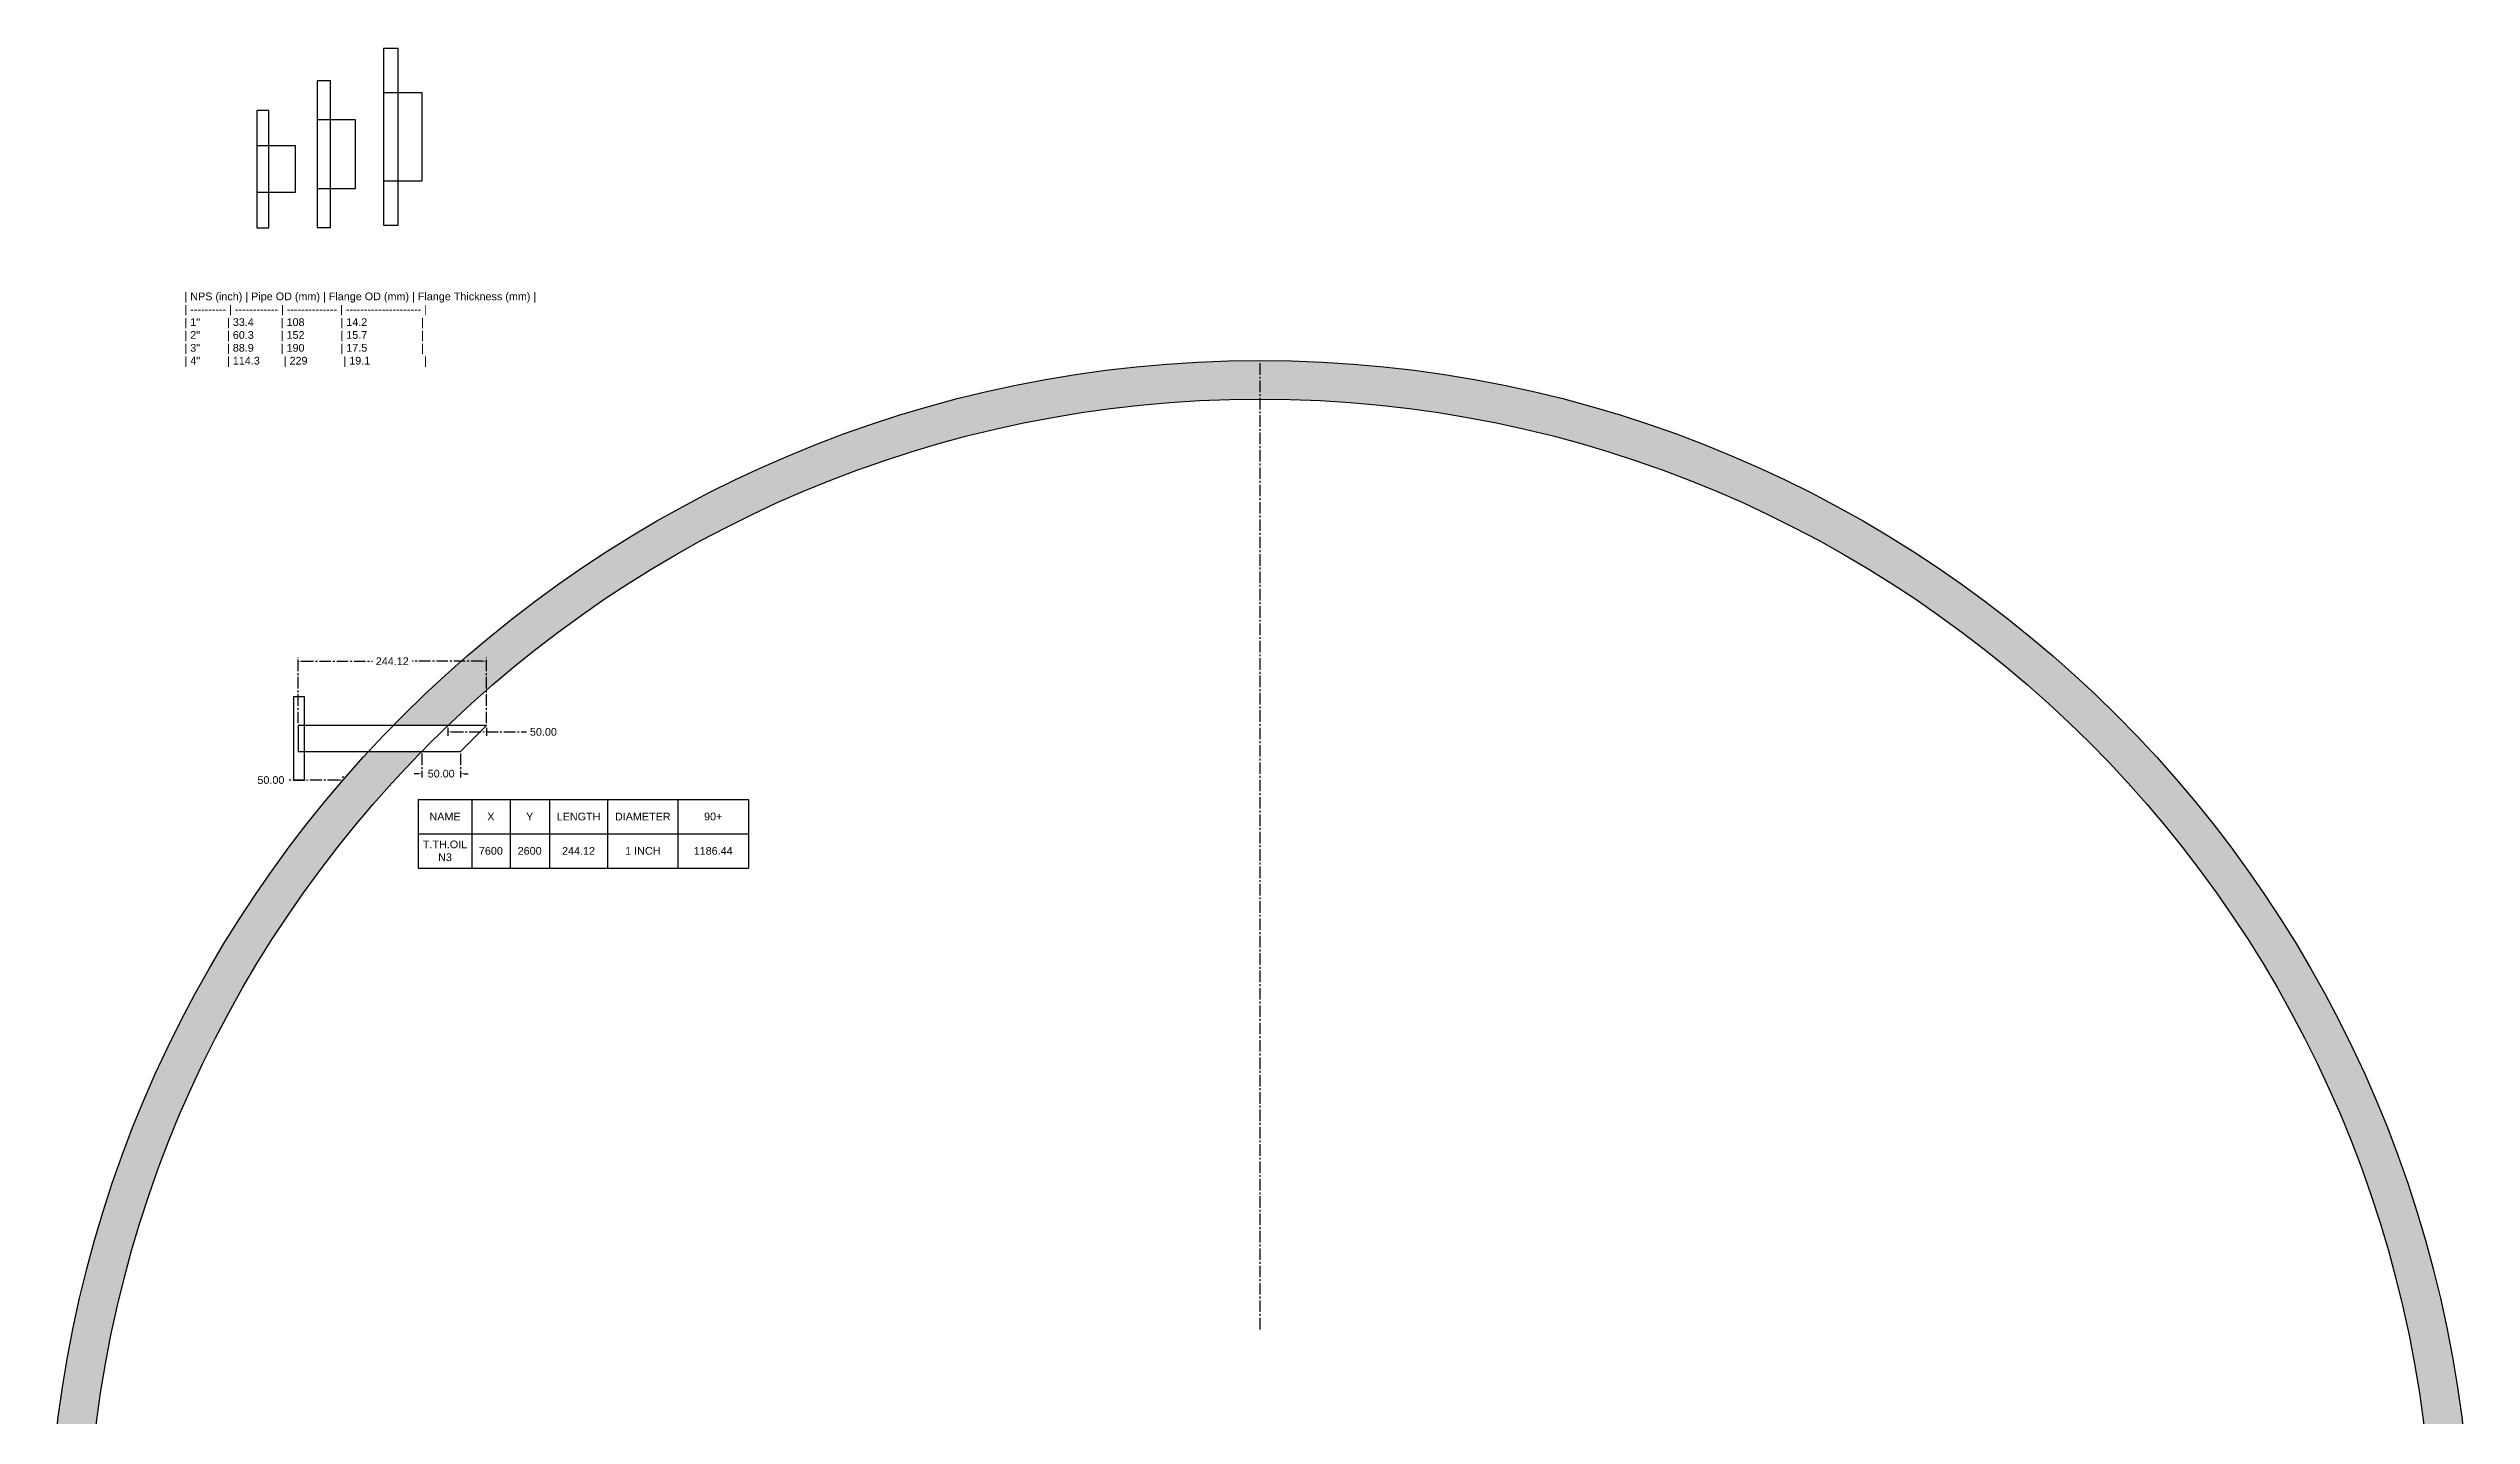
# Model space of a CAD drawing. Header units: millimetres. Extents: x 1251 to 8327, y -10 to 3563.
# Drawn here: x 1251 to 4391, y 1791 to 3563 of the extents above; entities that cross this region are included whole.
import ezdxf

# ---------------------------------------------------------------- set-up
doc = ezdxf.new("R2010")
doc.units = ezdxf.units.MM
doc.header["$LTSCALE"] = 20
doc.header["$MEASUREMENT"] = 0
doc.linetypes.add('CENTER2', pattern=[1.125, 0.75, -0.125, 0.125, -0.125])
doc.layers.get('Defpoints').update_dxf_attribs({"color": 10})
doc.styles.get("Standard").update_dxf_attribs({"font": 'arial.ttf', "height": 10})
doc.dimstyles.get("Standard").update_dxf_attribs({"dimtxt": 10, "dimasz": 5, "dimexe": 5, "dimexo": 3, "dimgap": 5, "dimtad": 0, "dimtih": 1, "dimtoh": 1, "dimzin": 0, "dimdsep": 46, "dimtxsty": 'Standard', "dimcen": -0.09, "dimclrd": 7, "dimclre": 7, "dimclrt": 7, "dimadec": 1, "dimazin": 0, "dimtfac": 1, "dimtofl": 0, "dimtmove": 0, "dimatfit": 3, "dimfxl": 1, "dimtolj": 1, "dimtzin": 0, "dimlwd": 25, "dimlwe": 25, "dimarcsym": 0})

# ---------------------------------------------------------------- blocks, each defined once
blk = doc.blocks.new('*T1')
at = {"color": 0, "linetype": 'ByBlock', "lineweight": -2, "transparency": 16777216}
for p, q in [((0, 0), (427.9, 0)), ((0, 0), (0, -89)), ((69.4, 0), (69.4, -89)), ((118.9, 0), (118.9, -89)), ((170, 0), (170, -89)), ((245.4, 0), (245.4, -89)), ((336.6, 0), (336.6, -89)), ((427.9, 0), (427.9, -89)), ((0, -44.5), (427.9, -44.5)), ((0, -89), (427.9, -89))]:
    blk.add_line(p, q, dxfattribs=at)
at = {"color": 0, "transparency": 16777216, "char_height": 10, "attachment_point": 5}
for s, insert, width in [('NAME', (34.7, -22.2), 69.266), ('X', (94.1, -22.2), 49.392), ('Y', (144.4, -22.2), 50.945), ('LENGTH', (207.7, -22.2), 75.34), ('DIAMETER', (291, -22.2), 91.096), ('90+', (382.2, -22.2), 91.096), ('T.TH.OIL\\PN3', (34.7, -66.7), 69.266), ('7600', (94.1, -66.7), 49.392), ('2600', (144.4, -66.7), 50.945), ('244.12', (207.7, -66.7), 75.34), ('1 INCH', (291, -66.7), 91.096), ('1186.44', (382.2, -66.7), 91.096)]:
    blk.add_mtext(s, dxfattribs=dict(at, insert=insert, width=width))
blk = doc.blocks.new('*U2')
at = {"color": 0, "linetype": 'CENTER2', "transparency": 16777216}
for p, q in [((0, 314), (0, 1570.12)), ((-1570.12, 0), (-314, 0)), ((314, 0), (1570.12, 0)), ((0, -1570.12), (0, -314))]:
    blk.add_line(p, q, dxfattribs=at)
at = {"color": 0, "linetype": 'Continuous', "transparency": 16777216}
for p, q in [((0, -157), (0, 157)), ((-157, 0), (157, 0))]:
    blk.add_line(p, q, dxfattribs=at)
blk = doc.blocks.new('*D3')
at = {"color": 7, "linetype": 'CENTER2', "lineweight": 25, "transparency": 16777216}
for p, q in [((1768.9, 2682.2), (1768.9, 2672)), ((1773.9, 2677), (1813.9, 2677)), ((1818.9, 2682.2), (1818.9, 2672)), ((1818.9, 2677), (1870.8, 2677))]:
    blk.add_line(p, q, dxfattribs=at)
at = {"color": 7, "transparency": 16777216}
for points in [[(1773.9, 2677.8), (1773.9, 2676.1), (1768.9, 2677)], [(1813.9, 2677.8), (1813.9, 2676.1), (1818.9, 2677)]]:
    blk.add_solid(points, dxfattribs=at)
at = {"layer": 'Defpoints', "color": 0, "transparency": 16777216}
for p in [(1768.9, 2685.2), (1768.9, 2677), (1818.9, 2685.2)]:
    blk.add_point(p, dxfattribs=at)
at = {"color": 7, "transparency": 16777216, "insert": (1892.7, 2677), "char_height": 10, "attachment_point": 5}
blk.add_mtext('\\A1;50.00', dxfattribs=at)
blk = doc.blocks.new('*D4')
at = {"color": 7, "linetype": 'CENTER2', "lineweight": 25, "transparency": 16777216}
for p, q in [((1735.2, 2648.8), (1735.2, 2617.8)), ((1785.2, 2648.8), (1785.2, 2617.8)), ((1730.2, 2622.8), (1725.2, 2622.8)), ((1790.2, 2622.8), (1795.2, 2622.8))]:
    blk.add_line(p, q, dxfattribs=at)
at = {"color": 7, "transparency": 16777216}
for points in [[(1730.2, 2623.6), (1730.2, 2622), (1735.2, 2622.8)], [(1790.2, 2623.6), (1790.2, 2622), (1785.2, 2622.8)]]:
    blk.add_solid(points, dxfattribs=at)
at = {"layer": 'Defpoints', "color": 0, "transparency": 16777216}
for p in [(1735.2, 2651.8), (1785.2, 2651.8), (1735.2, 2622.8)]:
    blk.add_point(p, dxfattribs=at)
at = {"color": 7, "transparency": 16777216, "insert": (1760.2, 2622.8), "char_height": 10, "attachment_point": 5}
blk.add_mtext('\\A1;50.00', dxfattribs=at)
blk = doc.blocks.new('*D5')
at = {"color": 7, "linetype": 'CENTER2', "lineweight": 25, "transparency": 16777216}
for p, q in [((1574.8, 2688.2), (1574.8, 2773.6)), ((1579.8, 2768.6), (1671, 2768.6)), ((1813.9, 2768.6), (1722.6, 2768.6)), ((1818.9, 2688.2), (1818.9, 2773.6))]:
    blk.add_line(p, q, dxfattribs=at)
at = {"color": 7, "transparency": 16777216}
for points in [[(1579.8, 2769.4), (1579.8, 2767.8), (1574.8, 2768.6)], [(1813.9, 2769.4), (1813.9, 2767.8), (1818.9, 2768.6)]]:
    blk.add_solid(points, dxfattribs=at)
at = {"layer": 'Defpoints', "color": 0, "transparency": 16777216}
for p in [(1574.8, 2768.6), (1574.8, 2685.2), (1818.9, 2685.2)]:
    blk.add_point(p, dxfattribs=at)
at = {"color": 7, "transparency": 16777216, "insert": (1696.8, 2768.6), "char_height": 10, "attachment_point": 5}
blk.add_mtext('\\A1;244.12', dxfattribs=at)
blk = doc.blocks.new('*D6')
at = {"color": 7, "linetype": 'CENTER2', "lineweight": 25, "transparency": 16777216}
for p, q in [((1583, 2614.5), (1561.4, 2614.5)), ((1583, 2617.5), (1583, 2619.5)), ((1628, 2614.5), (1588, 2614.5)), ((1633, 2617.5), (1633, 2619.5))]:
    blk.add_line(p, q, dxfattribs=at)
at = {"color": 7, "transparency": 16777216}
for points in [[(1588, 2615.3), (1588, 2613.6), (1583, 2614.5)], [(1628, 2615.3), (1628, 2613.6), (1633, 2614.5)]]:
    blk.add_solid(points, dxfattribs=at)
at = {"layer": 'Defpoints', "color": 0, "transparency": 16777216}
for p in [(1583, 2614.5), (1633, 2614.5), (1633, 2614.5)]:
    blk.add_point(p, dxfattribs=at)
at = {"color": 7, "transparency": 16777216, "insert": (1539.5, 2614.5), "char_height": 10, "attachment_point": 5}
blk.add_mtext('\\A1;50.00', dxfattribs=at)

msp = doc.modelspace()

# ---------------------------------------------------------------- hatches: boundary and pattern name
h = msp.add_hatch()
h.set_pattern_fill('ANGLE', color=256, scale=30)
h.set_pattern_definition([(0, (0, 0), (0, 8.25), [6, -2.25]), (90, (0, 0), (-8.25, 5e-16), [6, -2.25])])
h.paths.add_polyline_path([(1735.166, 2651.75), (1666.233, 2651.75, 0.18818377), (1251.349, 1588.45, 1), (4391.349, 1588.45, 0.6725449), (1697.895, 2685.15), (1768.9, 2685.15, -0.66075949), (4341.349, 1588.45, -1), (1301.349, 1588.45, -0.19614719)])

# ---------------------------------------------------------------- linework, layer by layer
for points in [[(1685.504, 3334.012), (1704.604, 3334.012), (1704.604, 3563.012), (1685.504, 3563.012)], [(1599.318, 3330.957), (1616.818, 3330.957), (1616.818, 3520.957), (1599.318, 3520.957)], [(1685.504, 3391.362), (1735.504, 3391.362), (1735.504, 3505.662), (1685.504, 3505.662)], [(1521.203, 3330.66), (1536.903, 3330.66), (1536.903, 3482.66), (1521.203, 3482.66)], [(1599.318, 3381.507), (1649.318, 3381.507), (1649.318, 3470.407), (1599.318, 3470.407)], [(1521.203, 3376.51), (1571.203, 3376.51), (1571.203, 3436.81), (1521.203, 3436.81)], [(1568.778, 2614.45), (1582.978, 2614.45), (1582.978, 2722.45), (1568.778, 2722.45)], [(1574.778, 2651.75), (1785.166, 2651.75), (1818.9, 2685.15), (1574.778, 2685.15)]]:
    msp.add_lwpolyline(points, close=True)
for radius in [1570, 1520]:
    msp.add_circle((2821.349, 1588.45), radius)

# ---------------------------------------------------------------- block references
at = {"linetype": 'CENTER2'}
msp.add_blockref('*U2', (2821.349, 1588.45), dxfattribs=at)
msp.add_blockref('*T1', (1730.481, 2589.415))

# ---------------------------------------------------------------- texts
at = {"insert": (1427.488, 3246.572), "char_height": 10, "width": 476.05252, "attachment_point": 1}
msp.add_mtext('| NPS (inch) | Pipe OD (mm) | Flange OD (mm) | Flange Thickness (mm) |\\P| ---------- | ------------ | -------------- | --------------------- |\\P| 1"         | 33.4         | 108            | 14.2                  |\\P| 2"         | 60.3         | 152            | 15.7                  |\\P| 3"         | 88.9         | 190            | 17.5                  |\\P| 4"         | 114.3        | 229            | 19.1                  |\\P', dxfattribs=at)

# ---------------------------------------------------------------- dimensions: what is measured, and where the dimension line sits
for base, p1, p2, picture, middle in [((1574.778, 2768.614), (1818.9, 2685.15), (1574.778, 2685.15), '*D5', (1696.839, 2768.614)), ((1735.166, 2622.796), (1785.166, 2651.75), (1735.166, 2651.75), '*D4', (1760.166, 2622.796))]:
    dim = msp.add_linear_dim(base=base, p1=p1, p2=p2, dimstyle='Standard')
    dim.commit()
    dim.dimension.update_dxf_attribs({"geometry": picture, "text_midpoint": middle})
for base, p1, p2, picture, middle in [((1768.9, 2676.957), (1818.9, 2685.15), (1768.9, 2685.15), '*D3', (1892.67, 2676.957)), ((1632.978, 2614.45), (1582.978, 2614.45), (1632.978, 2614.45), '*D6', (1539.514, 2614.45))]:
    dim = msp.add_linear_dim(base=base, p1=p1, p2=p2, dimstyle='Standard')
    dim.commit()
    dim.dimension.update_dxf_attribs({"geometry": picture, "text_midpoint": middle, "dimtype": 160})

doc.saveas('drawing.dxf')
